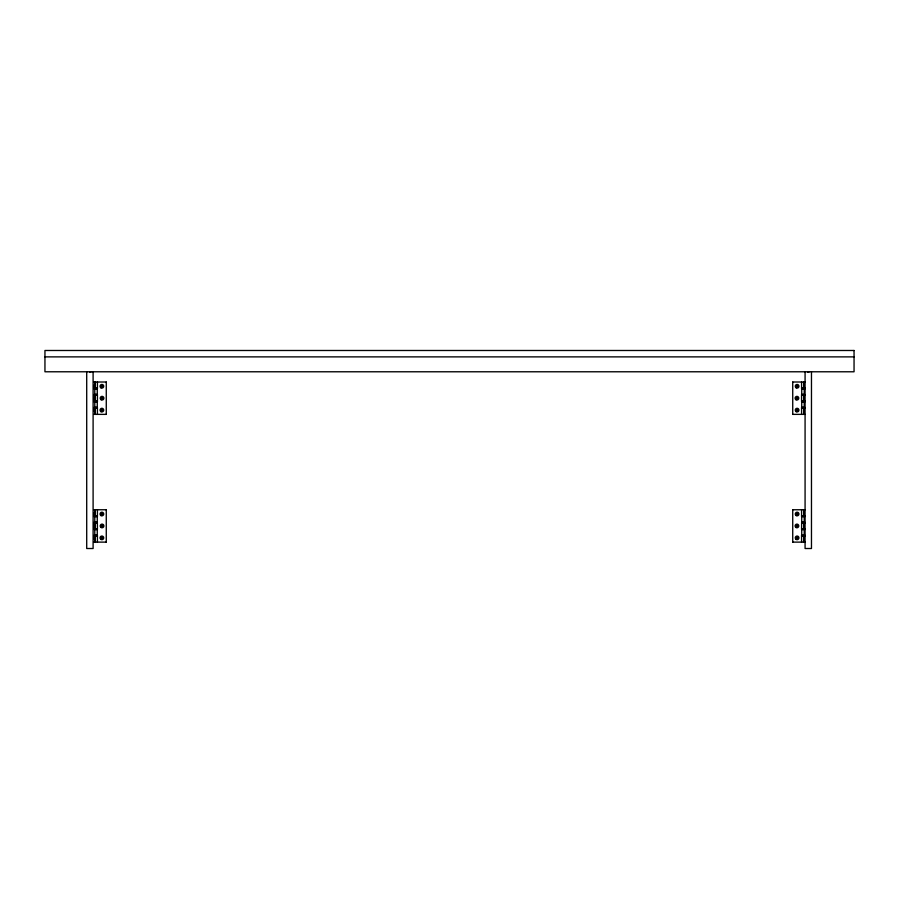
<?xml version="1.0" encoding="UTF-8"?>
<svg xmlns="http://www.w3.org/2000/svg" width="899" height="899" viewBox="0 0 899 899"><rect width="100%" height="100%" fill="white"/><g stroke="black" fill="none" stroke-linecap="round" stroke-linejoin="round"><path stroke-width="1.35" d="M44.95 356.881L854.05 356.881M89.642 372.062L90.99 372.062M807.673 372.062L809.021 372.062M93.945 382.008L106.239 382.008M792.761 382.008L805.054 382.008M93.923 388.098L97.35 388.132M801.65 388.132L805.077 388.098M94.114 388.907L97.418 388.941L97.418 382.008M804.886 388.907L801.582 388.941L801.582 382.008M94.148 394.47L97.418 394.481L97.418 401.887L94.114 401.853M804.852 394.47L801.582 394.481L801.582 401.887L804.886 401.853M94.114 394.515L97.35 394.515M801.65 394.515L804.886 394.515M94.114 394.852L97.35 394.852M801.65 394.852L804.886 394.852M94.114 394.931L97.35 394.931M801.65 394.931L804.886 394.931M93.923 395.335L97.35 395.279M801.65 395.279L805.077 395.335M93.923 401.044L97.317 401.044L94.193 401.078M805.077 401.044L801.683 401.044L804.807 401.078M94.148 407.416L97.418 407.427L97.418 414.372M804.852 407.416L801.582 407.427L801.582 414.372M94.114 407.461L97.35 407.461M801.65 407.461L804.886 407.461M94.193 407.798L97.35 407.798M801.65 407.798L804.807 407.798M94.193 407.876L97.35 407.876M801.65 407.876L804.807 407.876M93.923 408.281L97.35 408.225M801.65 408.225L805.077 408.281M93.923 414.372L106.239 414.372M792.761 414.372L805.077 414.372M93.945 509.755L106.239 509.755M792.761 509.755L805.054 509.755M93.923 515.846L97.317 515.846M801.683 515.846L805.077 515.846M94.193 515.891L97.35 515.891M801.65 515.891L804.807 515.891M94.193 516.228L97.35 516.228M801.65 516.228L804.807 516.228M94.193 516.318L97.35 516.318M801.65 516.318L804.807 516.318M94.114 516.655L97.418 516.7L97.418 509.755M804.886 516.655L801.582 516.7L801.582 509.755M97.418 522.229L94.148 522.218L97.35 522.263L97.418 529.646L94.114 529.601M801.582 522.229L804.852 522.218L801.65 522.263L801.582 529.646L804.886 529.601M94.114 522.6L97.35 522.6M801.65 522.6L804.886 522.6M94.114 522.69L97.35 522.69M801.65 522.69L804.886 522.69M93.923 523.083L97.35 523.027M801.65 523.027L805.077 523.083M93.923 528.792L97.317 528.792M801.683 528.792L805.077 528.792M94.193 528.837L97.35 528.837M801.65 528.837L804.807 528.837M94.114 529.174L97.35 529.264M801.65 529.174L804.886 529.174M94.114 535.208L97.418 535.175L97.418 542.119M804.886 535.208L801.582 535.175L801.582 542.119M94.193 535.546L97.35 535.546M801.65 535.635L804.807 535.635M93.923 536.029L97.35 535.973M801.65 535.973L805.077 536.029M93.923 542.119L106.239 542.119M792.761 542.119L805.077 542.119M811.471 371.781L811.471 548.514L805.077 548.514L805.077 371.781M804.223 382.008L804.223 414.372M804.223 509.755L804.223 542.119M803.818 382.008L803.818 388.098M803.818 395.335L803.818 401.044M803.818 408.281L803.818 414.372M803.818 509.755L803.818 515.846M803.818 523.083L803.818 528.792M803.818 536.029L803.818 542.119M801.728 388.941L801.728 394.481M801.728 401.887L801.728 407.427M801.728 516.7L801.728 522.229M801.728 529.646L801.728 535.175M792.727 382.008L792.727 414.372M792.727 509.755L792.727 542.119M106.273 382.008L106.273 414.372M106.273 509.755L106.273 542.119M97.272 388.941L97.272 394.481M97.272 401.887L97.272 407.427M97.272 516.7L97.272 522.229M97.272 529.646L97.272 535.175M95.182 382.008L95.182 388.098M95.182 395.335L95.182 401.044M95.182 408.281L95.182 414.372M95.182 509.755L95.182 515.846M95.182 523.083L95.182 528.792M95.182 536.029L95.182 542.119M94.777 382.008L94.777 414.372M94.777 509.755L94.777 542.119M94.002 385.233L94.002 387.289M94.002 397.156L94.002 399.212M94.002 409.079L94.002 411.135M94.002 512.992L94.002 515.048M94.002 524.915L94.002 526.971M94.002 536.838L94.002 538.894M93.103 371.781L93.103 548.514L86.709 548.514L86.709 371.781M100.823 386.165C102.576 389.93 103.745 382.952 100.834 386.076M100.991 398.088C102.868 401.875 103.767 394.74 100.991 398.088M100.823 410.023C102.666 413.81 103.643 406.651 100.823 410.023M100.823 513.925C102.722 517.7 103.554 510.576 100.823 513.925M100.991 525.848C102.834 529.635 103.767 522.499 100.991 525.848M100.823 537.771C102.565 541.524 103.733 534.568 100.834 537.681M796.053 386.165C797.784 389.941 798.997 382.94 796.064 386.076M795.885 398.088C797.75 401.875 798.66 394.74 795.885 398.088M796.053 410.023C797.919 413.798 798.84 406.674 796.053 410.023M796.053 513.925C797.896 517.723 798.829 510.542 796.053 513.925M795.885 525.848C797.728 529.635 798.672 522.488 795.885 525.848M796.053 537.771C797.761 541.535 799.009 534.545 796.064 537.681M854.05 350.486L44.95 350.486L44.95 371.781L854.05 371.781L854.05 350.486M97.35 388.48L94.193 388.48L97.35 388.559M804.807 388.48L801.65 388.48L804.807 388.559M97.35 401.426L94.114 401.426L97.35 401.505M804.886 401.426L801.65 401.426L804.886 401.505M100.969 387.851A1.832 1.832 0 0 0 103.722 386.267A1.832 1.832 0 0 0 100.969 384.682A1.832 1.832 0 0 0 100.969 387.851M101.138 399.774A1.832 1.832 0 0 0 103.891 398.19A1.832 1.832 0 0 0 101.138 396.605A1.832 1.832 0 0 0 101.138 399.774M100.969 411.697A1.832 1.832 0 0 0 103.722 410.113A1.832 1.832 0 0 0 100.969 408.528A1.832 1.832 0 0 0 100.969 411.697M100.969 515.599A1.832 1.832 0 0 0 103.722 514.014A1.832 1.832 0 0 0 100.969 512.43A1.832 1.832 0 0 0 100.969 515.599M101.003 527.443A1.832 1.832 0 0 0 103.879 526.095A1.832 1.832 0 0 0 101.284 524.274A1.832 1.832 0 0 0 101.003 527.443M100.969 539.445A1.832 1.832 0 0 0 103.722 537.86A1.832 1.832 0 0 0 100.969 536.276A1.832 1.832 0 0 0 100.969 539.445M796.199 515.599A1.832 1.832 0 0 0 798.941 514.014A1.832 1.832 0 0 0 796.199 512.43A1.832 1.832 0 0 0 796.199 515.599M796.031 527.522A1.832 1.832 0 0 0 798.773 525.937A1.832 1.832 0 0 0 796.031 524.353A1.832 1.832 0 0 0 796.031 527.522M796.199 539.445A1.832 1.832 0 0 0 798.941 537.86A1.832 1.832 0 0 0 796.199 536.276A1.832 1.832 0 0 0 796.199 539.445M796.199 387.851A1.832 1.832 0 0 0 798.941 386.267A1.832 1.832 0 0 0 796.199 384.682A1.832 1.832 0 0 0 796.199 387.851M796.031 399.774A1.832 1.832 0 0 0 798.773 398.19A1.832 1.832 0 0 0 796.031 396.605A1.832 1.832 0 0 0 796.031 399.774M796.199 411.697A1.832 1.832 0 0 0 798.941 410.113A1.832 1.832 0 0 0 796.199 408.528A1.832 1.832 0 0 0 796.199 411.697"/></g></svg>
